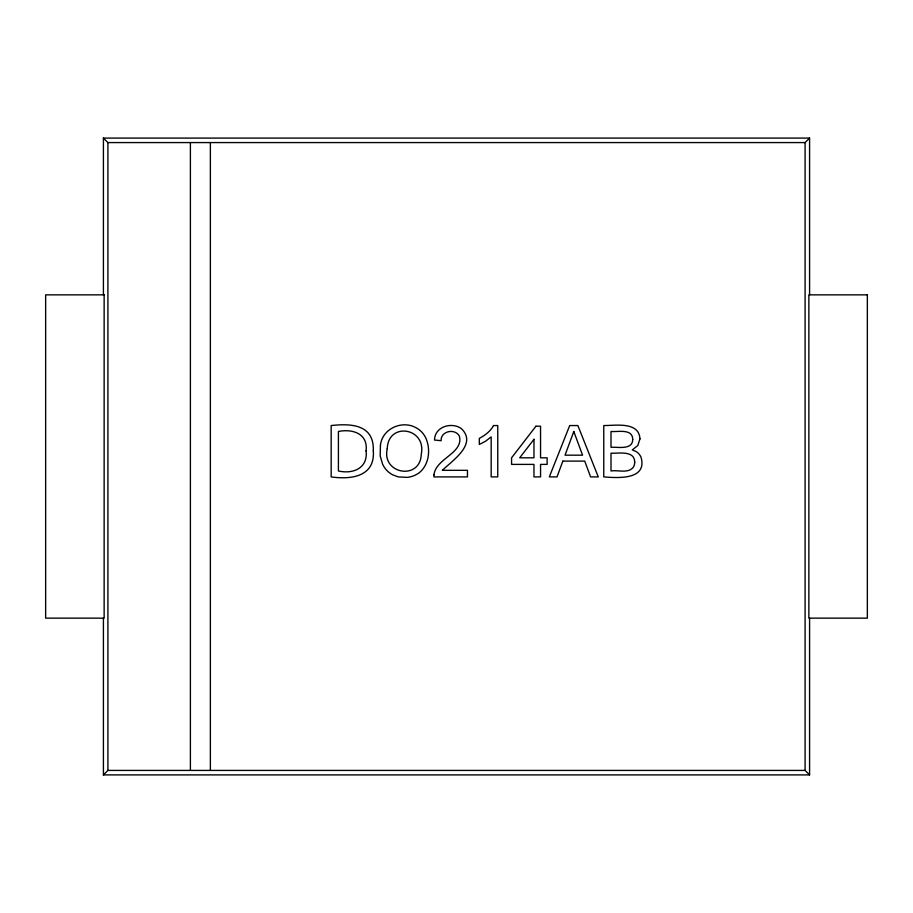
<?xml version="1.0" encoding="UTF-8"?>
<svg xmlns="http://www.w3.org/2000/svg" width="913" height="913" viewBox="0 0 913 913"><rect width="100%" height="100%" fill="white"/><g stroke="black" fill="none" stroke-linecap="round" stroke-linejoin="round"><path stroke-width="1.37" d="M103.42 618.147L103.42 774.909L107.905 770.424L805.095 770.424L809.58 774.909L809.58 618.147M103.42 294.853L103.42 138.091L107.905 142.576L805.095 142.576L809.58 138.091L809.58 294.853M103.42 138.091L809.58 138.091M103.42 774.909L809.58 774.909M805.095 142.576L805.095 770.424M210.367 142.576L210.367 770.424M190.395 142.576L190.395 770.424M107.905 142.576L107.905 770.424M387.26 448.603C381.246 474.258 420.459 480.74 421.258 454.218C426.725 427.706 388.196 421.498 387.26 448.603M366.067 450.839C368.201 467.97 353.331 474.383 338.415 470.982L338.415 431.484C352.475 428.619 368.236 433.572 366.067 450.839M433.995 474.851L433.88 476.906L467.467 476.906L467.467 470.321L442.337 470.321C452.62 460.346 477.385 444.209 461.499 428.722C451.889 421.555 434.542 426.633 434.542 440.043L441.127 440.694C440.545 433.024 450.143 429.224 456.112 432.773A8.525 8.525 0 0 1 459.365 436.117C463.872 453.362 435.604 458.372 433.995 474.851M632.72 439.507C632.641 450.326 617.542 446.799 611.002 447.279L611.002 431.484C617.839 432.134 632.743 428.288 632.72 439.507M634.706 462.092L634.615 463.53A8.765 8.765 0 0 1 633.188 467.388C627.916 473.801 617.941 469.727 611.002 470.982L611.002 453.202C618.421 453.601 634.546 450.086 634.706 462.092M373.314 450.954C375.186 476.86 350.797 479.724 331.168 476.906L331.168 425.549C352.076 423.233 374.296 424.819 373.314 450.954M380.447 445.099L380.162 455.872L382.638 464.261A22.563 22.563 0 0 0 392.795 474.897L398.365 476.928L407.403 477.385A24.777 24.777 0 0 0 419.524 472.523C429.384 464.169 430.856 448.934 425.618 437.612A22.232 22.232 0 0 0 415.404 427.398C401.435 420.106 382.262 428.973 380.447 445.099M639.967 438.868L637.788 445.533L632.264 449.915L635.676 451.307A12.074 12.074 0 0 1 641.166 457.618C647.283 480.352 616.868 477.921 603.755 476.906L603.755 425.549C615.191 425.675 638.997 421.19 639.967 438.868M562.853 461.111L557.01 476.906L549.318 476.906L569.712 425.549L577.883 425.549L598.277 476.906L590.585 476.906L584.742 461.111L562.853 461.111M573.798 431.484L565.033 455.176L582.562 455.176L573.798 431.484M493.511 425.549C490.475 431.358 484.951 435.341 479.314 438.388L479.314 444.46L485.579 441.207L491.171 436.893L491.171 476.906L497.756 476.906L497.756 425.549L493.511 425.549M535.942 426.211L511.577 457.812L511.577 464.397L533.968 464.397L533.968 476.906L540.553 476.906L540.553 464.397L547.127 464.397L547.127 457.812L540.553 457.812L540.553 426.211L535.942 426.211M533.968 439.313L519.702 457.812L533.968 457.812L533.968 439.313M104.139 294.853L45.65 294.853L45.65 618.147L104.139 618.147L104.139 294.853M867.35 294.853L808.861 294.853L808.861 618.147L867.35 618.147L867.35 294.853"/></g></svg>
